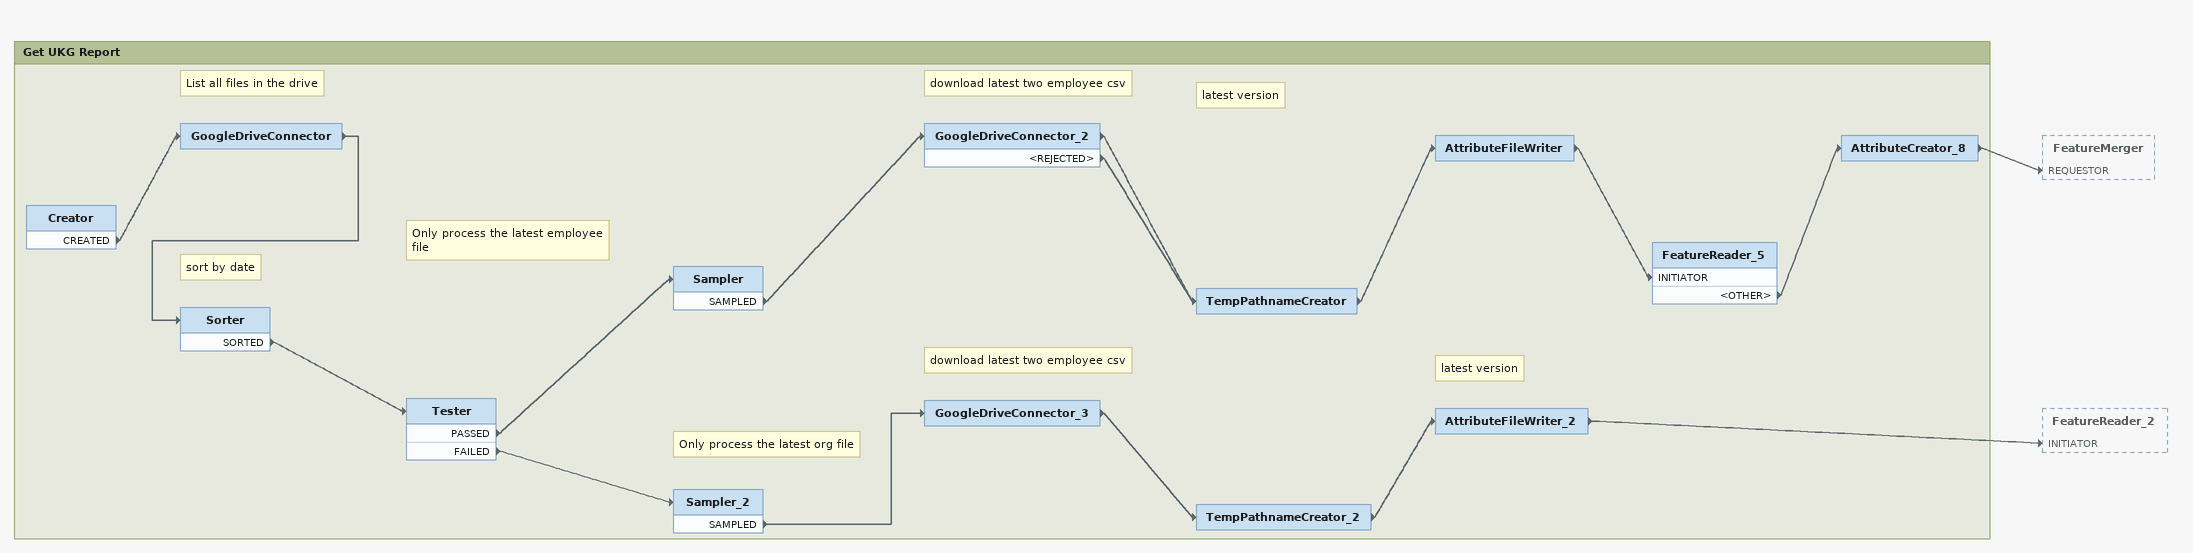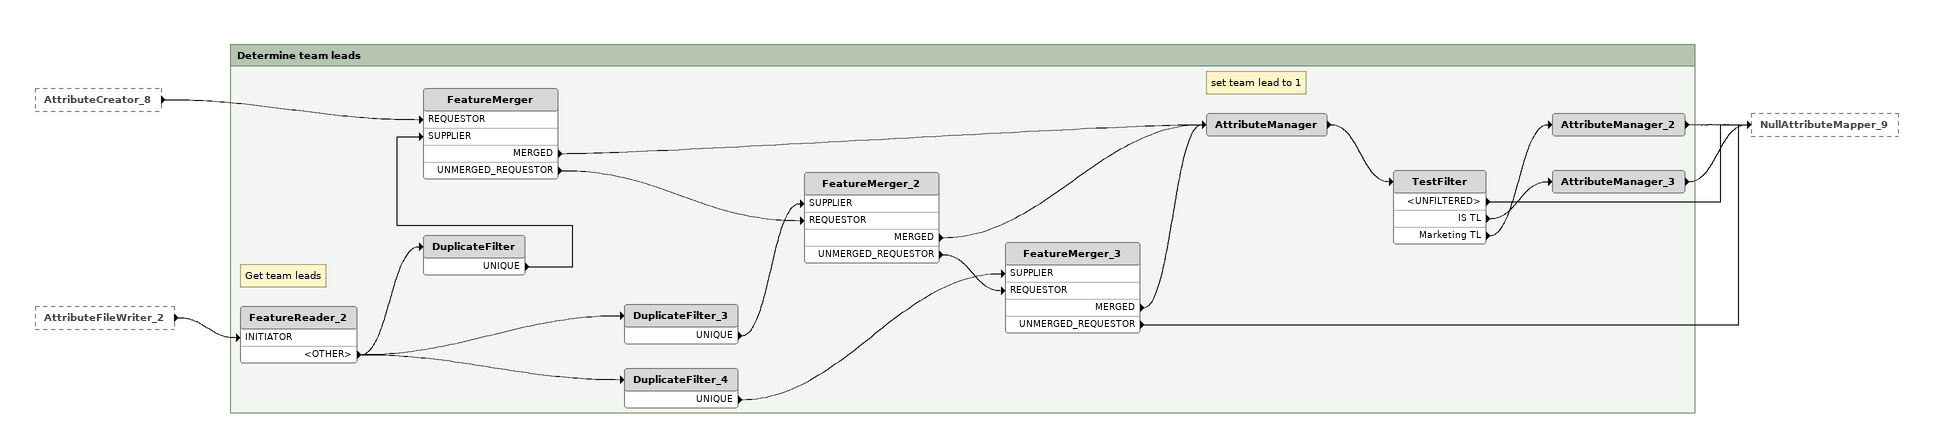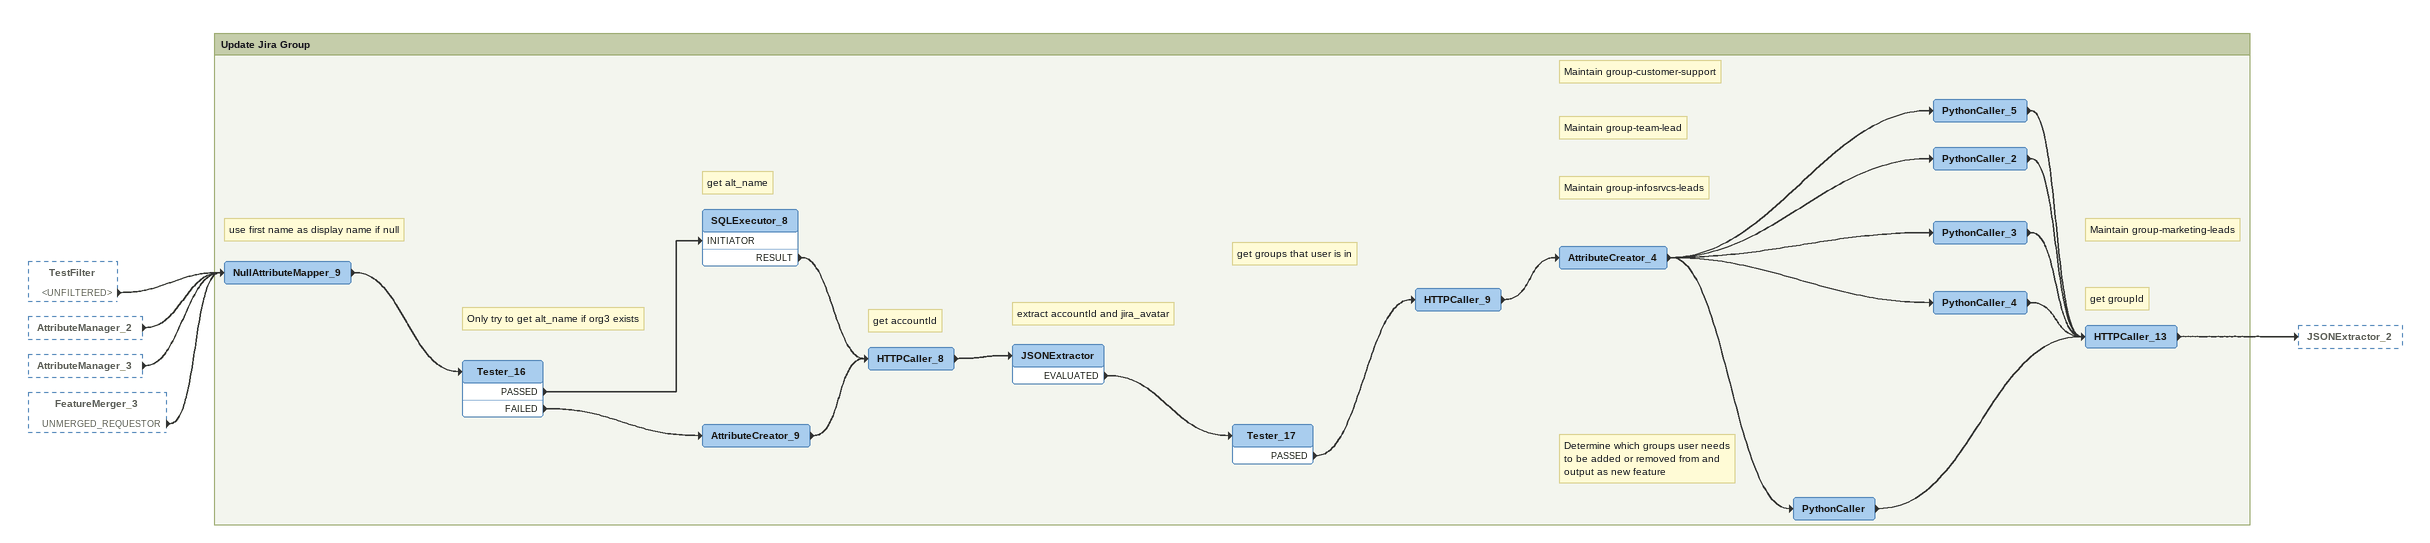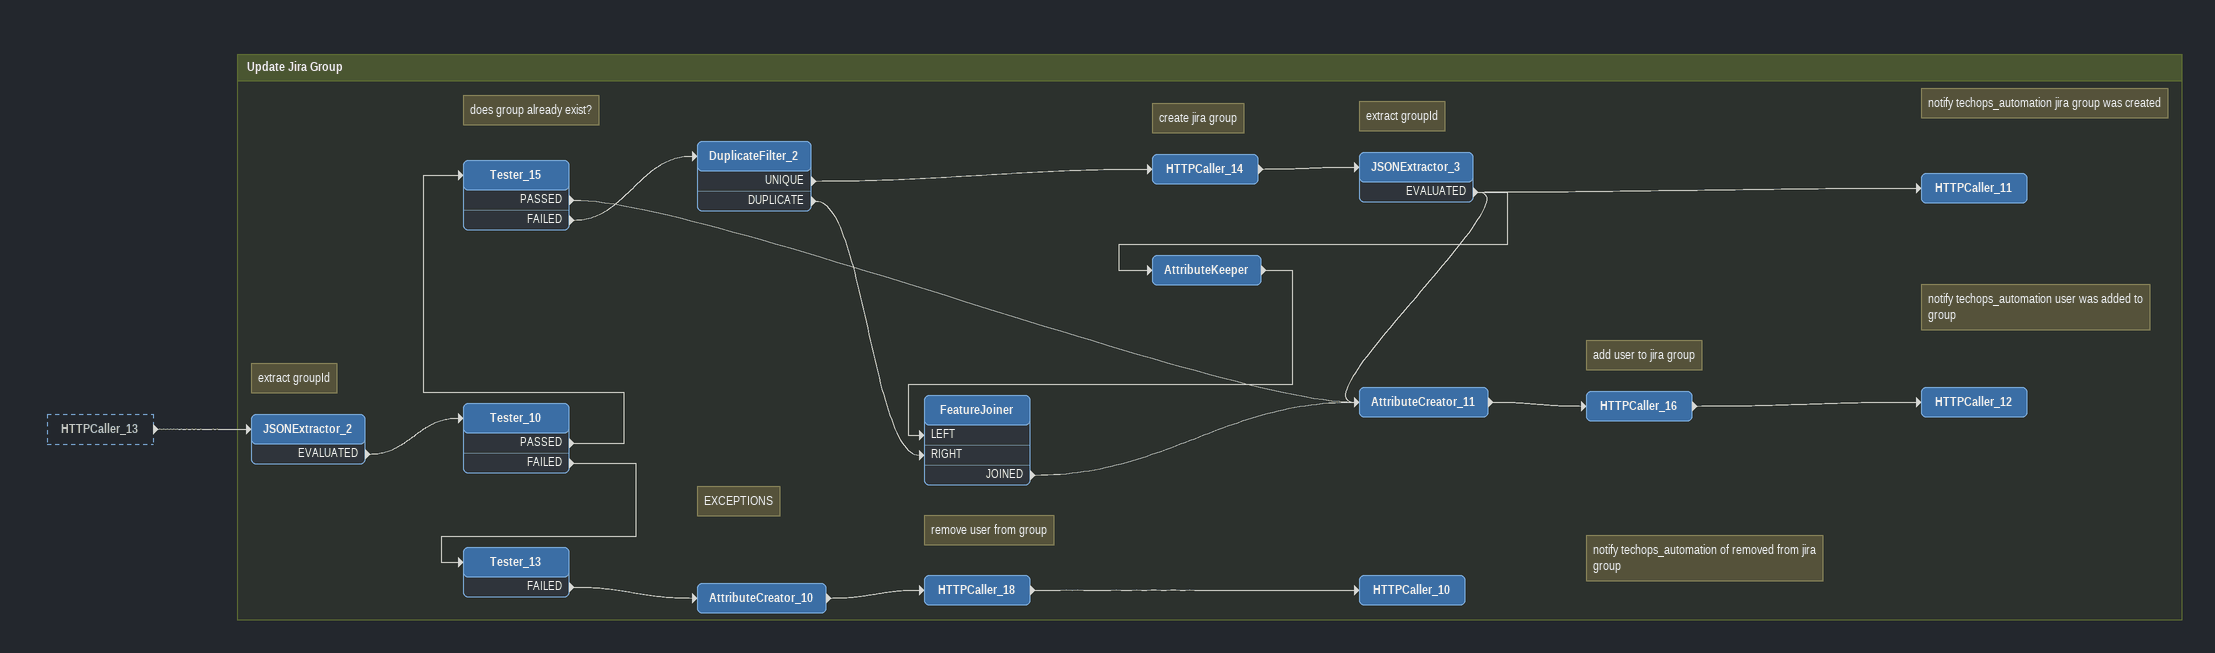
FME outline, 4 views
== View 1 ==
Bookmark: Get UKG Report
Creator
    CREATED -> GoogleDriveConnector
Note: List all files in the drive
GoogleDriveConnector
    -> Sorter
Note: sort by date
Sorter
    SORTED -> Tester
Tester
    PASSED -> Sampler
    FAILED -> Sampler_2
Note: Only process the latest employee file
Sampler
    SAMPLED -> GoogleDriveConnector_2
Note: download latest two employee csv
GoogleDriveConnector_2
    -> TempPathnameCreator
    <REJECTED> -> TempPathnameCreator
TempPathnameCreator
    -> AttributeFileWriter
Note: latest version
AttributeFileWriter
    -> FeatureReader_5 [INITIATOR]
FeatureReader_5
    <OTHER> -> AttributeCreator_8
AttributeCreator_8
    -> FeatureMerger [REQUESTOR]
Note: Only process the latest org file
Sampler_2
    SAMPLED -> GoogleDriveConnector_3
Note: download latest two employee csv
GoogleDriveConnector_3
    -> TempPathnameCreator_2
TempPathnameCreator_2
    -> AttributeFileWriter_2
Note: latest version
AttributeFileWriter_2
    -> FeatureReader_2 [INITIATOR]

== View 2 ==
AttributeCreator_8 [outside]
    -> FeatureMerger [REQUESTOR]
AttributeFileWriter_2 [outside]
    -> FeatureReader_2 [INITIATOR]

Bookmark: Determine team leads
Note: Get team leads
FeatureReader_2
    <OTHER> -> DuplicateFilter
    <OTHER> -> DuplicateFilter_3
    <OTHER> -> DuplicateFilter_4
DuplicateFilter
    UNIQUE -> FeatureMerger [SUPPLIER]
FeatureMerger
    MERGED -> AttributeManager
    UNMERGED_REQUESTOR -> FeatureMerger_2 [REQUESTOR]
DuplicateFilter_3
    UNIQUE -> FeatureMerger_2 [SUPPLIER]
FeatureMerger_2
    MERGED -> AttributeManager
    UNMERGED_REQUESTOR -> FeatureMerger_3 [REQUESTOR]
DuplicateFilter_4
    UNIQUE -> FeatureMerger_3 [SUPPLIER]
FeatureMerger_3
    MERGED -> AttributeManager
    UNMERGED_REQUESTOR -> NullAttributeMapper_9
Note: set team lead to 1
AttributeManager
    -> TestFilter
TestFilter
    <UNFILTERED> -> NullAttributeMapper_9
    IS TL -> AttributeManager_3
    Marketing TL -> AttributeManager_2
AttributeManager_2
    -> NullAttributeMapper_9
AttributeManager_3
    -> NullAttributeMapper_9

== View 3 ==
TestFilter [outside]
    <UNFILTERED> -> NullAttributeMapper_9
AttributeManager_2 [outside]
    -> NullAttributeMapper_9
AttributeManager_3 [outside]
    -> NullAttributeMapper_9
FeatureMerger_3 [outside]
    UNMERGED_REQUESTOR -> NullAttributeMapper_9

Bookmark: Update Jira Group
Note: use first name as display name if null
NullAttributeMapper_9
    -> Tester_16
Note: Only try to get alt_name if org3 exists
Tester_16
    PASSED -> SQLExecutor_8 [INITIATOR]
    FAILED -> AttributeCreator_9
Note: get alt_name
SQLExecutor_8
    RESULT -> HTTPCaller_8
AttributeCreator_9
    -> HTTPCaller_8
Note: get accountId
HTTPCaller_8
    -> JSONExtractor
Note: extract accountId and jira_avatar
JSONExtractor
    EVALUATED -> Tester_17
Tester_17
    PASSED -> HTTPCaller_9
Note: get groups that user is in
HTTPCaller_9
    -> AttributeCreator_4
AttributeCreator_4
    -> PythonCaller
    -> PythonCaller_5
    -> PythonCaller_2
    -> PythonCaller_3
    -> PythonCaller_4
Note: Maintain group-customer-support
PythonCaller_5
    -> HTTPCaller_13
Note: Maintain group-team-lead
PythonCaller_2
    -> HTTPCaller_13
Note: Maintain group-infosrvcs-leads
PythonCaller_3
    -> HTTPCaller_13
Note: Maintain group-marketing-leads
PythonCaller_4
    -> HTTPCaller_13
Note: Determine which groups user needs to be added or removed from and output as new feature
PythonCaller
    -> HTTPCaller_13
Note: get groupId
HTTPCaller_13
    -> JSONExtractor_2

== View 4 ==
HTTPCaller_13 [outside]
    -> JSONExtractor_2

Bookmark: Update Jira Group
Note: extract groupId
JSONExtractor_2
    EVALUATED -> Tester_10
Tester_10
    PASSED -> Tester_15
    FAILED -> Tester_13
Note: does group already exist?
Tester_15
    PASSED -> AttributeCreator_11
    FAILED -> DuplicateFilter_2
DuplicateFilter_2
    UNIQUE -> HTTPCaller_14
    DUPLICATE -> FeatureJoiner [RIGHT]
Note: create jira group
HTTPCaller_14
    -> JSONExtractor_3
Note: extract groupId
JSONExtractor_3
    EVALUATED -> HTTPCaller_11
    EVALUATED -> AttributeCreator_11
    EVALUATED -> AttributeKeeper
Note: notify techops_automation jira group was created
HTTPCaller_11
AttributeKeeper
    -> FeatureJoiner [LEFT]
FeatureJoiner
    JOINED -> AttributeCreator_11
AttributeCreator_11
    -> HTTPCaller_16
Note: add user to jira group
HTTPCaller_16
    -> HTTPCaller_12
Note: notify techops_automation user was added to group
HTTPCaller_12
Note: EXCEPTIONS
Tester_13
    FAILED -> AttributeCreator_10
AttributeCreator_10
    -> HTTPCaller_18
Note: remove user from group
HTTPCaller_18
    -> HTTPCaller_10
Note: notify techops_automation of removed from jira group
HTTPCaller_10
